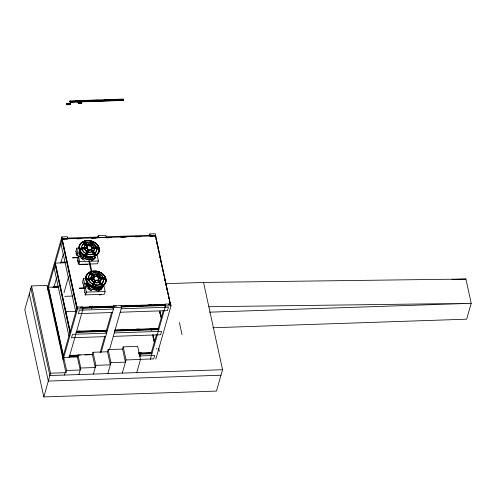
<?xml version="1.0" encoding="UTF-8"?>
<svg xmlns="http://www.w3.org/2000/svg" width="496" height="496" viewBox="0 0 496 496"><rect width="100%" height="100%" fill="white"/><g stroke="black" fill="none" stroke-linecap="round" stroke-linejoin="round"><path stroke-width="0.74" d="M79.323 288.071L85.281 287.878M79.49 251.057L79.286 254.646M82.1 245.452L81.642 248.347L81.728 248.037M84.258 247.473L84.63 246.159M84.332 247.64L86.843 247.554L87.377 246.301A17.583 8.816 60.6 0 0 84.971 244.038L83.297 242.823M84.301 247.107L84.382 247.733L86.893 247.647L87.116 246.803M91.71 248.986L92.101 248.143A17.534 10.236 -12.3 0 1 95.554 248.254L96.701 248.403M94.023 250.251L94.395 248.942M88.362 277.822L88.834 275.943M96.329 251.515L96.844 249.705M90.991 277.958L91.363 276.65M93.577 278.045L94.11 276.793A17.583 8.816 60.6 0 0 91.704 274.53L89.212 272.819L90.625 274.294L89.702 275.007M93.62 278.101L93.849 277.295M98.444 279.471L98.834 278.634A17.534 10.236 -12.3 0 1 102.288 278.746L103.435 278.895M100.756 280.742L101.097 278.857M101.196 279.397L100.149 281.61M103.063 282.007L103.59 279.093L101.004 279.174L101.035 279.744M103.652 280.159L103.137 281.988L101.227 284.028L102.598 285.485L100.614 282.342A17.633 8.841 60.6 0 0 98.351 279.639L98.115 279.93L98.605 279.143M66.551 103.435L66.532 104.774L70.581 104.637L70.723 103.838L70.606 103.298L66.551 103.435L66.532 104.774M80.879 101.86L123.399 100.428L123.535 99.628L123.417 99.088L70.079 100.886L69.862 101.327L70.06 102.226L77.791 101.965M70.06 102.226L70.079 100.886M70.606 103.298L70.581 104.637M78.058 101.63L78.157 101.054L83.874 100.831M78.294 103.428L81.697 103.063L78.294 103.428L78.002 101.922M81.282 101.878L81.462 100.942L81.691 103.292M78.157 101.289L81.456 101.178L81.456 101.971M81.48 102.064L81.456 101.178M81.573 102.517L81.58 101.717L78.275 101.829M81.852 102.74L78.492 102.827L78.393 103.404L78.3 102.722L78.399 102.374L81.697 102.263L81.697 103.063M81.598 103.323L81.697 102.263M43.797 396.912L50.549 373.197L65.949 372.676L46.953 285.398L31.558 285.913L24.8 309.628L43.797 396.912L216.454 391.084L222.543 369.712L203.546 282.429L165.608 283.712M47.312 288.095L61.895 236.902L67.394 236.722L67.785 238.52L62.285 238.706L47.703 289.893M53.835 287.482L56.587 277.841M60.81 263.004L63.345 254.101M63.996 292.727L68.541 276.774M78.988 248.056L76.744 248.136L75.962 250.889L77.035 255.843L79.968 255.744M76.179 254.113L76.161 253.227M77.035 255.843L77.822 253.084L76.744 248.136M123.2 99.529L119.393 99.448M123.417 99.088L123.256 99.318M80.805 256.612L78.604 256.68L77.822 259.439L78.895 264.387L97.594 263.76L98.375 261.001L96.912 254.25M77.711 261.132L77.686 260.245M78.101 262.93L78.201 262.347M83.824 243.753L83.917 243.443L85.628 245.235L84.543 246.475M78.895 264.387L79.682 261.634L78.604 256.68M81.945 249.054L83.477 251.646L86.161 253.512L87.029 251.689L85.393 250.523L84.475 249.017L87.104 248.614L87.463 249.128M87.029 247.12L87.327 246.686L85.647 244.869L85.107 245.526M85.628 245.235L85.715 244.925L84.5 246.407M86.843 247.554L86.843 247.25A17.583 10.267 -12.3 0 0 83.223 247.603L79.583 248.415M86.893 247.647L86.843 247.337A17.534 10.236 -12.3 0 0 83.235 247.696L79.596 248.508M87.358 246.667L87.377 246.301M87.042 248.614L87.054 248.31A17.534 10.236 -12.3 0 0 83.446 248.663L79.813 249.476L81.902 249.407L83.39 251.956L86.075 253.822L85.349 255.347L86.236 253.121A17.707 1.445 -68.3 0 1 87.984 249.271L87.203 248.341M86.075 253.822L88.077 249.24L87.519 248.8M87.029 251.689L88.028 249.339A17.583 1.432 -68.3 0 0 86.738 252.148L86.285 253.177M93.608 253.413L92.895 252.427A17.583 8.816 60.6 0 0 90.644 249.736L89.206 249.686L87.203 254.274L90.551 254.801L92.454 254.529M88.3 251.844L86.478 255.8M92.213 245.284L91.71 244.664L93.285 245.799L94.203 247.306M90.167 252.427L92.107 251.695L90.551 249.643M95.319 247.671L96.571 247.628L95.145 245.012L92.485 243.152L92.12 243.772A17.633 1.438 -68.3 0 0 90.96 246.115L91.692 247.392L90.842 246.493M91.94 248.18L91.853 248.49L94.432 248.372L94.091 250.232L93.415 251.119M91.921 248.459L92.014 248.149L91.475 249.401L94.265 252.762M85.721 278.547L83.477 278.628L82.696 281.381L83.768 286.335L86.701 286.235M82.51 283.414L82.665 282.863M62.589 358.279L77.171 307.092L82.671 306.906L83.061 308.704L69.111 357.672M94.302 249.252L94.358 248.372L94.376 249.221M94.345 248.682L94.432 248.372M83.768 286.335L84.556 283.576L83.477 278.628M97.551 237.906L98.189 235.681L105.884 235.42L106.274 237.218L98.58 237.479L98.189 235.681M62.98 360.084L77.562 308.89L77.171 307.092M83.626 287.519L83.526 287.86L83.427 287.413M90.526 254.801L93.577 254.057L92.02 252.005M94.587 253.506L94.674 253.196M87.538 287.097L85.337 287.172L84.556 289.931L85.628 294.878L104.327 294.252L105.115 291.493L103.645 284.741M96.534 247.845L96.627 247.535L95.368 247.578M96.757 250.015L96.782 248.595L96.832 249.984M96.77 248.911L96.856 248.601L94.271 248.682M84.543 292.541L84.543 291.747M91.276 276.96L92.361 275.726L90.65 273.935L92.293 275.671L91.841 276.018M85.052 295.114L85.052 294.085M85.628 294.878L86.416 292.125L85.337 287.172M93.837 279.105L91.208 279.508L93.13 281.846M92.293 275.671L92.38 275.361L94.054 277.115L93.763 277.605M92.163 281.034L91.326 279.192M92.361 275.726L92.448 275.416L91.233 276.898M64.455 375.05L65.125 372.707M92.07 273.798L93.304 275.1L95.22 274.381L97.204 274.66L96.46 274.79M65.949 372.676L66.576 370.475L63.736 357.424L77.376 356.965L77.94 354.969L92.405 354.479L93.031 352.272L107.496 351.788L108.122 349.581L122.58 349.091L123.213 346.884L137.671 346.394L140.511 359.445L136.766 372.608M93.626 278.138L93.577 277.741A17.583 10.267 -12.3 0 0 89.956 278.095L86.323 278.907L88.375 278.839M94.023 277.103L94.11 276.793A17.707 8.878 60.6 0 0 90.849 273.879M94.091 277.152L94.054 276.731M93.862 278.795L94.655 280.011L93.763 282.181L93.112 281.84M94.252 279.291L94.717 279.763A17.707 1.445 -68.3 0 0 92.969 283.613L92.082 285.839L93.477 282.788M93.391 274.79L95.034 276.532L96.336 276.489L98.642 272.037L98.003 273.178L94.686 272.633L92.783 272.912L91.568 273.674L90.222 272.248L91.859 273.308A17.707 8.878 60.6 0 1 95.065 276.16L95.009 276.638L93.366 274.896L95.22 274.474L97.228 274.765L96.447 274.877M94.141 281.257L94.761 279.831A17.583 1.432 -68.3 0 0 93.471 282.639L92.033 285.783L93.701 282.15M93.682 285.181L94.6 283.092A17.583 1.432 -68.3 0 1 95.889 280.277L93.279 286.273M96.422 276.179L96.391 276.508L98.599 271.963L97.613 273.767A17.633 1.438 -68.3 0 0 96.453 276.117L95.12 276.222M96.36 276.588L96.472 276.235A17.658 1.438 -68.3 0 1 98.003 273.178M95.827 280.531L95.939 280.178L97.377 280.228A17.583 8.816 60.6 0 1 99.628 282.918M97.29 280.135L98.84 282.205L96.9 282.918M99.045 274.015L99.219 273.643L100.403 274.263L101.878 275.503L103.36 278.027M98.946 275.776L100.849 278.107L100.936 277.797L98.425 277.884L98.158 277.084L97.662 276.669L97.576 276.985L99.77 272.49L99.46 273.029M98.586 278.981L98.747 278.64L98.146 279.905M101.004 279.174L101.172 278.864L98.586 278.944M99.15 285.014L100.397 284.239L98.754 282.497L100.397 284.258L97.346 284.977L94.017 284.45M101.227 284.028L101.407 283.687M103.49 280.507L103.515 279.087L103.565 280.476M103.503 279.403L103.59 279.093M78.914 374.561L80.78 368.013L77.94 354.969M93.378 374.071L95.871 365.323L93.031 352.272M100.149 352.606L104.799 336.282M105.803 332.754L111.557 312.542M112.828 308.09L113.46 305.865L121.16 305.604L121.551 307.408L109.504 349.692M101.172 352.179L113.851 307.669L113.46 305.865M107.837 373.587L110.961 362.626L108.122 349.581M149.24 236.158L149.873 233.932L155.372 233.752L155.763 235.55L150.263 235.736L149.873 233.932M77.091 307.365L62.211 238.979L155.688 235.823L155.589 237.2L155.682 236.852M155.608 237.293L155.707 236.945M156.097 238.508L156.097 239.537L156.19 239.19M156.116 239.63L156.215 239.289M156.606 240.851L156.606 241.874L156.705 241.533M156.624 241.974L156.724 241.626M156.959 243.741L157.114 243.189M157.114 243.418L157.114 244.218L157.213 243.871M157.133 244.311L157.232 243.964M157.623 245.526L157.623 246.555L157.722 246.208M157.523 246.103L157.623 245.762M157.641 246.648L157.74 246.307M122.301 373.097L126.052 359.935L123.213 346.884M158.131 247.87L158.131 248.893L158.23 248.552M158.032 248.446L158.131 248.099M158.646 250.207L158.639 251.236M158.54 250.784L158.639 250.443M158.664 251.329L158.739 250.889M159.036 253.276L159.154 252.545M159.055 253.121L159.148 252.78M159.383 254.894L159.545 254.349M159.662 254.888L159.545 255.62M159.563 255.465L159.662 255.118M159.898 257.238L160.053 256.686M160.264 257.908L160.171 258.255L160.171 257.226M160.072 257.802L160.171 257.461M160.406 259.575L160.561 259.024M160.524 260.115L160.679 259.563M160.58 260.14L160.679 259.799M160.915 261.683L161.014 261.336L160.915 261.919M161.188 261.907L161.07 262.638M161.088 262.483L161.188 262.136M161.423 264.256L161.522 263.68M161.541 264.796L161.696 264.244M161.932 266.594L162.031 266.017M162.049 267.133L162.204 266.581M162.105 267.164L162.204 266.817M162.44 268.937L162.539 268.355M162.713 268.925L162.595 269.657M162.948 271.275L163.048 270.698M163.066 271.814L163.227 271.262M163.556 273.036L163.42 273.432M163.637 274.183L163.736 273.6M164.071 275.373L163.928 275.776M164.48 277.264L164.48 278.293L164.635 277.741M164.48 278.058L164.579 277.717M164.988 279.608L164.988 280.631L165.143 280.079M164.908 280.593L165.087 280.054M165.106 281.17L165.261 280.618M151.516 329.908L151.609 329.561M151.534 330.001L151.633 329.66M165.478 281.852L165.397 282.999M165.986 284.189L166.005 285.312L166.16 284.76M165.906 285.336L166.104 284.735M166.495 286.527L166.513 287.42L166.613 287.072M166.513 287.649L166.675 287.097M153.041 336.927L153.14 336.579M159.917 312.796L159.917 312.003M153.159 336.679L153.159 337.472M153.183 337.565L153.258 337.125M167.003 288.87L167.022 289.993L167.183 289.441M166.947 289.949L167.121 289.41M153.648 338.923L153.667 339.81M153.692 339.903L153.766 339.462M167.512 291.208L167.53 292.33L167.691 291.778M167.437 292.355L167.629 291.753M160.661 316.46L160.816 315.909M154.058 340.808L154.058 341.601L154.157 341.26M168.02 293.545L168.045 294.438L168.144 294.091M150.989 353.828L156.482 334.54M157.753 330.088L163.246 310.8M164.517 306.348L165.149 304.122L170.649 303.936L171.039 305.734L155.825 359.154M150.325 359.333L165.54 305.92L165.149 304.122M168.435 296.23L168.535 295.889M168.553 295.982L168.553 296.775L168.652 296.434M168.553 297.011L168.708 296.459M168.944 297.774L168.944 298.573L169.043 298.226M168.962 298.666L169.062 298.319M169.452 300.117L169.452 300.911L169.551 300.564M169.57 300.663L169.57 301.456L169.669 301.109M169.942 302.362L169.961 303.248L170.06 302.907M170.078 303L170.078 303.794M170.078 304.029L170.178 303.453M155.688 235.823L170.469 304.556L156.959 242.786M102.92 286.304L101.209 289.466M85.771 254.188L85.3 255.291L86.013 253.797M86.484 255.787L87.476 253.617M86.949 254.69L87.928 252.588A17.633 1.438 -68.3 0 1 89.224 249.767L89.255 249.705M89.602 245.997L90.47 244.175L88.486 243.889L86.657 244.299L87.891 245.607M89.646 246.059L91.865 241.478L90.88 243.276A17.633 1.438 -68.3 0 0 89.72 245.625M90.694 243.976L91.27 242.761L89.931 242.377M89.206 249.686L89.156 249.786A17.583 1.432 -68.3 0 0 87.866 252.6M91.041 245.942L92.399 243.214L95.089 245.08M91.617 244.981L93.112 241.967L92.727 242.538M99.132 273.953L99.845 272.459L99.132 273.625A17.658 1.438 -68.3 0 0 97.625 276.632M99.206 273.594L98.853 274.263A17.633 1.438 -68.3 0 0 97.693 276.607M89.764 245.687A17.658 1.438 -68.3 0 1 91.27 242.687L91.909 241.552M92.802 242.507L92.399 243.133A17.658 1.438 -68.3 0 0 90.892 246.14L91.865 247.169A17.534 10.236 -12.3 0 1 95.344 247.287L98.574 247.864M82.144 245.514L83.954 243.412M82.057 245.83L82.931 244.441M86.986 247.051L87.321 246.239A17.707 8.878 60.6 0 0 84.115 243.387M91.803 248.67L91.562 249.221A17.583 8.816 60.6 0 1 93.812 251.912L95.933 254.932L94.996 253.94M91.872 248.651L91.413 249.414L91.617 249.153M94.178 249.916L93.025 251.174M95.511 252.514L96.422 251.205M95.418 252.824L96.491 251.187M88.877 276.005L90.687 273.904M88.79 276.322L89.664 274.933M93.719 277.543L94.178 276.842M100.242 281.3L100.911 280.407M102.244 283.005L103.156 281.697M102.151 283.315L103.224 281.678M102.275 287.668L103.354 286.118C102.108 288.777 99.126 290.024 96.329 290.098M101.302 289.366L102.97 286.347L100.403 289.019M94.476 258.974L95.585 257.412L92.994 260.115L91.146 260.859M83.055 244.206L83.985 243.493L83.892 243.809L82.479 242.327L83.347 242.854M85.647 244.869L84.587 246.097L84.239 247.95M93.477 251.106L92.938 251.484L93.756 252.359M95.573 252.507L94.494 253.537L96.404 251.497L96.856 248.601M93.663 258.528L94.643 257.691M93.961 258.391L95.542 257.176M95.585 257.226C91.661 260.983 84.928 260.009 81.313 256.302M89.788 274.697L90.718 273.984M92.38 275.361L91.32 276.588L91.028 278.535M99.758 281.666L100.304 281.288M99.764 281.945L100.211 281.598M101.314 283.718L102.306 282.993M100.366 288.957L101.885 287.792M101.172 289.416L97.879 291.35L99.702 290.544M88.09 283.706L88.133 283.675A10.292 7.973 15.9 0 0 97.669 287.482A10.292 7.973 15.9 0 0 105.431 283.092L105.487 283.117A10.354 8.023 15.9 0 1 97.681 287.525A10.354 8.023 15.9 0 1 88.083 283.706A10.391 8.054 15.9 0 1 86.298 275.472L86.354 275.491A10.335 8.004 15.9 0 0 88.133 283.675M100.694 288.883L98.493 289.788M84.928 242.873L87.947 242.141L91.307 242.674M84.903 242.978L87.947 242.234M88.4 245.818L88.276 245.737A17.583 8.816 60.6 0 0 85.889 243.517L83.44 241.831L84.351 242.804M90.427 249.972L89.156 250.015M92.107 251.695L90.253 252.117L88.245 251.825M93.663 253.747L90.613 254.485M91.76 259.296L93.825 258.466M91.128 260.797L92.969 260.053M91.636 273.47L94.68 272.726L98.01 273.253M93.304 275.1L93.862 274.877M98.84 282.187L96.987 282.608M99.237 284.704L100.397 284.239M72.59 257.79L78.548 257.387M94.29 279.304L93.787 278.802A17.534 10.236 -12.3 0 0 90.179 279.155L86.552 279.967L88.635 279.899L90.123 282.447M85.957 242.73L87.228 242.544M90.247 258.18L92.678 257.796M92.69 257.864L87.829 258.001M89.596 259.606L91.878 259.253M96.54 280.55L97.197 280.445L95.889 280.507L95.034 282.336L97.011 282.615M95.957 280.259A17.633 1.438 -68.3 0 0 94.662 283.08L93.217 286.279L93.936 284.766L97.284 285.293L99.188 285.02M96.974 288.604L99.268 288.269M96.98 288.666L99.423 288.356M96.329 290.03L98.611 289.745M75.33 100.936L83.836 100.651M90.018 100.44L98.524 100.155M104.706 99.944L113.212 99.659M95.468 100.44L98.561 100.335M110.155 99.944L113.15 99.863M70.196 101.426L123.535 99.628M70.079 101.841L77.81 101.581M80.898 101.475L123.417 100.043M70.116 102.021L77.847 101.761M123.454 100.223L78.256 101.736L78.182 102.176L78.275 102.629L78.374 102.281L81.673 102.17M78.294 103.273L81.598 103.162M66.669 103.974L70.723 103.838M66.551 104.389L70.606 104.253M66.588 104.569L70.643 104.433M67.487 238.08L97.793 237.057M106.256 236.772L149.73 235.302M67.518 239.14L62.112 239.326L76.992 307.712M76.787 238.83L81.685 238.663M91.469 238.334L96.199 238.173M106.101 237.838L111.55 237.658M120.826 237.342L125.897 237.175M135.501 236.846L140.907 236.666M150.183 236.35L154.926 236.189M91.779 247.082L91.865 247.076A17.583 10.267 -12.3 0 1 95.356 247.194L98.419 247.833M84.5 249.011L81.964 249.104L82.274 250.474M96.695 248.905L98.822 248.843L97.737 248.589M77.822 253.084L79.292 253.034M72.639 257.852L78.61 257.66M60.617 262.21L65.162 262.055M79.682 261.634L98.375 261.001M65.379 262.768L55.335 263.109L70.215 331.495M80.687 264.622L87.284 264.399M84.847 264.616L87.141 264.542M98.512 277.574L98.599 277.568A17.583 10.267 -12.3 0 1 102.089 277.686L105.307 278.355L103.918 278.405M98.431 277.977L100.886 277.89L99.956 276.365M89.094 278.504L90.973 278.442M103.893 278.318L105.326 278.268M87.724 278.95L86.329 279L89.968 278.188A17.534 10.236 -12.3 0 1 93.577 277.828L93.713 277.791M88.697 279.595L91.233 279.502M103.428 279.397L105.561 279.335L104.47 279.081M84.556 283.576L86.025 283.526M53.742 286.341L58.286 286.186M58.503 286.899L48.459 287.24L63.345 355.626M52.762 287.432L58.038 287.258M79.385 288.337L85.343 288.151M451.98 279.508L465.911 279.037L471.2 303.329L466.68 319.188L212.809 327.757M86.416 292.125L105.115 291.493M99.181 294.866L101.159 294.804M64.778 296.329L73.03 296.05M89.416 306.888L92.479 306.782M104.73 306.367L107.024 306.292M133.982 305.381L137.076 305.276M148.67 304.885L151.764 304.78M163.358 304.389L165.676 304.308M80.178 307.266L116.492 306.038M121.123 305.883L165.162 304.395M168.249 304.29L170.568 304.209M82.398 307.526L114.074 306.46M121.03 306.224L165.559 304.724M82.448 307.712L113.069 306.677M121.539 306.392L165.596 304.904M82.392 307.917L113.014 306.881M121.477 306.596L164.765 305.139M82.764 308.27L113.069 307.247L113.46 309.045L79.366 310.198L78.387 313.639L112.48 312.492M121.532 306.962L165.007 305.493M77.562 308.89L83.061 308.704M113.851 307.669L121.551 307.408M165.54 305.92L171.039 305.734M121.16 308.785L168.448 307.191L167.462 310.632L120.175 312.232M65.912 311.699L76.465 311.345M209.585 312.164L471.2 303.329L208.835 306.726M77.953 331.167L80.247 331.092M92.498 330.677L95.561 330.578M121.7 329.691L124.787 329.586M136.388 329.195L139.475 329.09M151.075 328.699L154.163 328.594M76.396 331.285L106.528 330.268M115.022 329.983L158.286 328.526M76.297 331.632L107.204 330.59M114.929 330.33L158.187 328.867M76.341 331.812L106.2 330.807M114.663 330.522L158.726 329.034M76.285 332.022L106.138 331.012M114.601 330.727L158.664 329.239M75.894 332.394L106.194 331.371L106.584 333.176L72.497 334.323L71.511 337.77L105.605 336.623M114.657 331.086L158.131 329.623M114.285 332.915L161.572 331.316L160.592 334.763L113.305 336.362M138.787 353.009L141.881 352.91M69.527 355.415L80.34 355.049M84.977 354.894L92.702 354.634M138.279 353.096L151.416 352.65M69.428 355.762L77.928 355.477M138.954 353.412L151.813 352.985M69.471 355.942L77.891 355.657M139.481 353.58L151.85 353.164M69.409 356.153L77.829 355.868M139.426 353.784L151.795 353.369M69.018 356.525L78.108 356.221M139.054 354.163L151.255 353.747M139.444 355.961L154.702 355.446L153.717 358.893L139.99 359.358M126.052 359.935L140.511 359.445M110.961 362.626L125.42 362.136L122.58 349.091M95.871 365.323L110.335 364.833L107.496 351.788M80.78 368.013L95.244 367.53L92.405 354.479M66.576 370.475L80.216 370.01L77.376 356.965M222.543 369.712L49.885 375.54L30.888 288.257M220.974 375.23L48.31 381.058L29.32 293.775M203.546 282.429L465.911 279.037M88.4 244.199L89.726 244.299M89.689 245.687L88.331 245.669A17.707 8.878 60.6 0 0 85.126 242.817L83.489 241.757L84.388 242.705M88.852 252.334L90.191 252.433M90.638 254.491L87.284 253.958M87.842 257.939L90.328 258.137M89.596 259.544L85.114 258.763M94.593 272.943L95.926 273.042M96.925 282.925L94.891 282.627M95.282 285.144L97.259 285.293M94.562 288.492L97.061 288.629M97.061 288.697L92.163 287.829M96.41 290.061L91.822 289.317L89.764 288.232M96.41 290.129L91.847 289.255M96.664 248.397L97.78 248.595M104.265 278.113L102.077 277.779A17.534 10.236 -12.3 0 0 98.599 277.661L97.576 276.731L97.489 277.041L98.357 275.218L98.989 275.547M103.397 278.888L104.513 279.087M90.495 244.274L88.486 243.982L86.633 244.404L87.866 245.712M88.158 252.135L88.858 252.34M83.229 256.184L87.86 257.963L85.43 257.337M96.447 276.278L95.009 276.229A17.583 8.816 60.6 0 0 92.622 274.009L90.173 272.323M92.188 287.767L94.6 288.455M92.163 245.365L91.624 244.726L93.223 245.873L94.147 247.399M87.947 249.531L87.432 249.11M87.116 251.373L85.479 250.213L84.562 248.707M83.266 256.128L85.486 257.269M83.148 257.709L85.145 258.751M84.704 260.394L81.133 258.007L79.949 256.395M99.132 273.699L101.823 275.571L103.304 278.12M98.444 275.156L100.018 276.291L100.936 277.797M94.68 280.023L93.936 278.833M93.849 281.864L91.5 279.725M92.895 284.003L90.179 282.119L88.679 279.546M91.562 283.669L92.808 284.313M89.962 286.676L92.194 287.816M94.073 244.497L95.778 246.295M85.424 250.542L86.397 251.354M83.309 256.203L80.067 252.836M81.356 256.258L83.111 257.759M81.177 257.963L82.795 259.315M100.316 274.573L101.792 275.813M100.266 274.654L101.73 275.881M91.586 283.675L89.013 280.965L88.722 279.589L89.144 280.68M88.902 285.646L90.086 286.638L88.133 285.138M88.09 286.75L89.881 288.195M89.844 288.25L88.046 286.793L86 283.067M87.916 288.455L91.462 290.823L87.866 288.498M94.947 254.026L95.864 254.994L93.812 251.912M93.577 254.057L94.947 255.508L94.265 254.436M98.208 279.614L98.295 279.713A17.583 8.816 60.6 0 1 100.545 282.404M99.033 280.761L99.851 281.635M101.32 283.997L102.666 285.423L101.32 283.328M100.31 284.549L101.68 286L100.998 284.927M94.996 245.39L95.709 246.357M81.487 256.308L79.819 253.468M81.437 256.358L80.036 254.423M86.85 283.284L88.257 285.194M86.843 285.057L88.17 286.849L86.323 283.359M92.87 252.421L94.29 254.442M100.341 283.904L99.603 282.912A17.633 8.841 60.6 0 0 97.346 280.209M100.316 283.898L101.023 284.933M96.224 246.475L96.646 247.585M100.583 277.636L100.793 278.2M91.295 279.198L91.537 279.756M79.757 253.493L80.216 254.696M86.261 283.383L86.949 285.188M179.397 322.536L182.038 334.688M155.589 236.17L156.866 242.048M159.935 311.054L161.405 317.818M159.917 311.767L161.144 317.415M160.152 313.094L160.152 313.887L160.034 312.548L160.034 313.342M160.425 314.34L160.543 315.679M160.543 314.886L160.661 316.225L160.661 315.431M160.933 316.684L161.033 317.13M158.658 348.211L159.34 351.354M156.662 348.229L156.866 349.178M152.898 334.434L154.535 341.949M151.491 328.767L151.819 330.268M152.96 335.532L154.324 341.775M139.922 352.761L140.659 356.134M78.157 101.054L78.554 102.852M78.002 101.606L78.157 102.083M87.364 240.566L87.377 240.616A10.292 7.979 15.9 0 1 96.925 244.416A10.335 8.004 15.9 0 1 98.76 252.6M89.441 260.443L91.896 271.721M88.79 260.629L91.245 271.901M91.512 307.167L91.828 308.624M76.161 252.991L76.421 254.194L76.279 253.772M77.692 260.009L77.953 261.212M75.77 251.429L75.869 251.881M77.178 257.901L77.277 258.354M77.81 260.791L77.903 261.237M78.201 262.582L78.294 263.035M61.895 236.902L62.285 238.706M61.895 240.083L76.775 308.469M60.915 243.53L75.795 311.916M55.236 263.457L70.122 331.843M55.019 264.213L69.905 332.599M54.039 267.66L68.919 336.046M48.366 287.581L63.246 355.973M48.149 288.343L63.029 356.729M31.558 285.913L50.549 373.197M86.075 285.113L85.895 283.222M86.019 285.138L85.957 283.228M79.341 254.622L79.217 252.737M91.035 277.599L91.115 278.219M88.406 277.456L88.517 278.616M81.778 248.124L81.716 247.02L81.691 248.44M79.217 250.672L79.329 252.557M79.155 250.678L79.267 252.576M98.834 278.634A17.583 10.267 -12.3 0 1 102.319 278.752M86.298 275.472A10.354 8.023 15.9 0 1 93.446 271.101M101.178 272.881A10.354 8.023 15.9 0 0 95.437 271.083A10.292 7.979 15.9 0 1 101.147 272.918M101.736 273.234A10.354 8.023 15.9 0 1 105.487 283.08M104.774 276.346A10.335 8.004 15.9 0 0 103.645 274.908L103.695 274.883A10.292 7.979 15.9 0 0 101.705 273.265M105.071 276.849A10.335 8.004 15.9 0 1 105.425 283.092M86.354 275.491A10.292 7.979 15.9 0 1 88.703 272.781M89.354 272.372A10.292 7.979 15.9 0 1 93.459 271.145M90.191 279.161A17.583 10.267 -12.3 0 1 93.812 278.802M98.822 252.625A10.391 8.054 15.9 0 0 87.395 240.554A10.391 8.054 15.9 0 0 81.356 253.214A10.354 8.023 15.9 0 0 90.948 257.04A10.354 8.023 15.9 0 0 98.754 252.625L98.692 252.6A10.292 7.973 15.9 0 1 90.935 256.99A10.292 7.973 15.9 0 1 81.4 253.189A10.335 8.004 15.9 0 1 79.62 244.999L79.62 244.999A10.292 7.979 15.9 0 1 87.383 240.616M92.101 248.143A17.583 10.267 -12.3 0 1 95.585 248.26M83.452 248.67A17.583 10.267 -12.3 0 1 87.079 248.31M88.201 283.514A10.242 7.936 15.9 0 0 105.412 282.943A10.242 7.936 15.9 0 0 94.166 271.039A10.242 7.936 15.9 0 0 88.201 283.514M88.4 283.402A9.988 7.738 15.9 0 0 105.171 282.85A9.988 7.738 15.9 0 0 94.209 271.238A9.988 7.738 15.9 0 0 88.4 283.402M88.35 283.427A10.05 7.787 15.9 0 0 105.226 282.869A10.05 7.787 15.9 0 0 94.203 271.194A10.05 7.787 15.9 0 0 88.35 283.427M81.468 253.022A10.242 7.936 15.9 0 0 98.679 252.452A10.242 7.936 15.9 0 0 87.432 240.548A10.242 7.936 15.9 0 0 81.468 253.022M81.666 252.91A9.988 7.738 15.9 0 0 98.437 252.359A9.988 7.738 15.9 0 0 87.476 240.752A10.05 7.787 15.9 0 0 81.617 252.935A10.05 7.787 15.9 0 0 98.493 252.377A10.05 7.787 15.9 0 0 87.463 240.703A9.988 7.738 15.9 0 0 81.666 252.91"/></g></svg>
